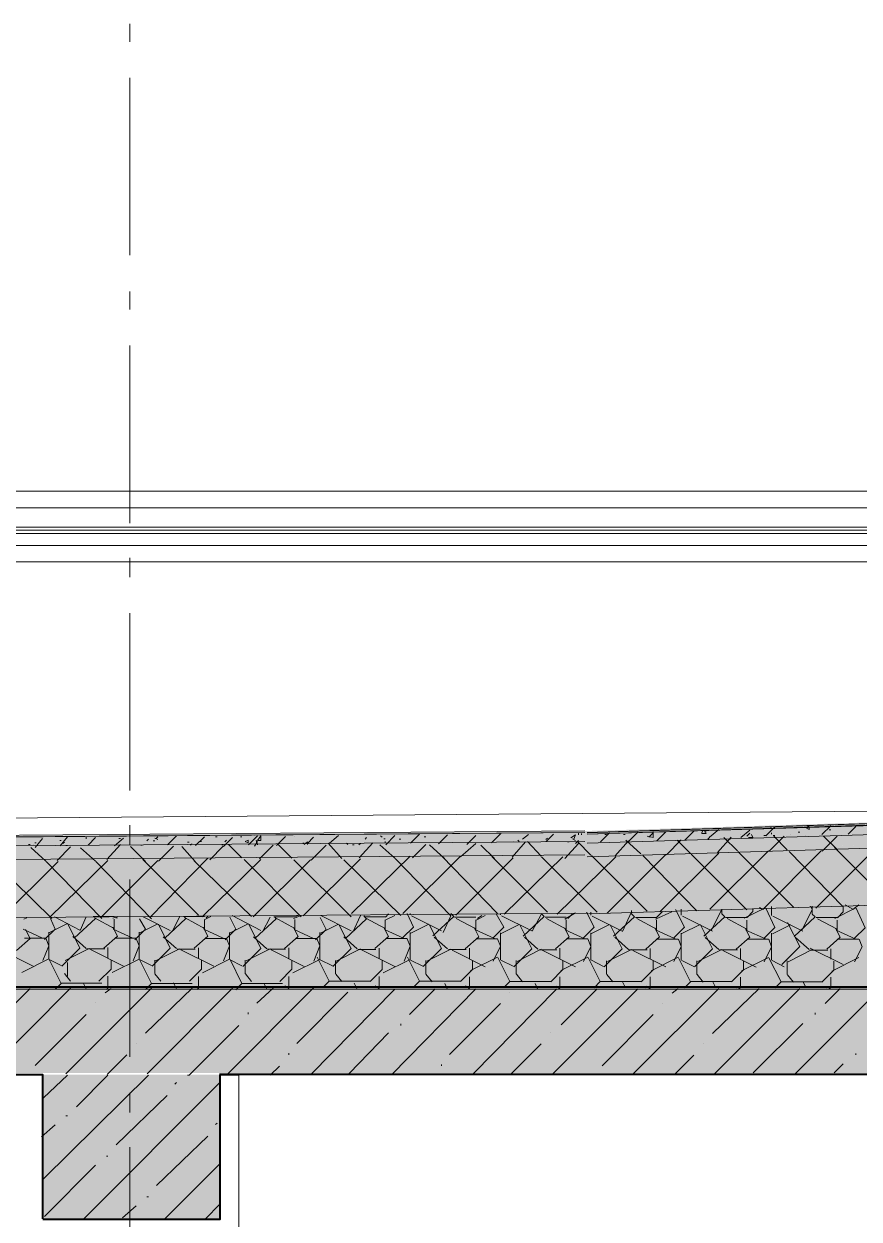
# Model space of a CAD drawing. Header units: millimetres. Extents: x -135211 to 49383, y -8033 to 228499.
# Drawn here: x -55198 to -52846, y 11131 to 14496 of the extents above; entities that cross this region are included whole.
import ezdxf

# ---------------------------------------------------------------- set-up
doc = ezdxf.new("R2010")
doc.units = ezdxf.units.MM
doc.layers.add('PDF _Геометрия', color=7, linetype='Continuous', true_color=0x1d1d1d)
doc.layers.add('PDF _Сплошная заливка', color=7, linetype='Continuous', true_color=0xffffff)

msp = doc.modelspace()

# ---------------------------------------------------------------- hatches: boundary and pattern name
at = {"layer": 'PDF _Сплошная заливка', "transparency": 33554559}
for points in [[(-51674, 12282.8), (-53473.5, 12228.2), (-53617.5, 12224), (-55217.6, 12211.3), (-55755.2, 12207.1), (-56821.9, 12198.6), (-57359.5, 12194.4), (-58426.2, 12185.9), (-58963.8, 12181.7), (-60030.6, 12173.2), (-60568.2, 12169), (-61634.9, 12160.5), (-62172.5, 12156.3), (-62236, 12152), (-62236, 12156.3), (-62997.9, 12198.6), (-63073.1, 12198.6), (-63073.1, 12173.2), (-62993.7, 12173.2), (-62316.4, 12139.3), (-62236, 12135.1), (-61943.9, 12130.9), (-61943.9, 12135.1), (-61385.1, 12139.3), (-58057.9, 12164.7), (-57499.2, 12169), (-53617.5, 12198.6), (-53473.5, 12202.8), (-51517.8, 12262.1), (-51378.2, 12262.1), (-51378.2, 12282.8)], [(-51664.3, 12257.7), (-53473.5, 12202.8), (-53617.5, 12198.6), (-54184.7, 12194.4), (-55327.6, 12185.9), (-55894.8, 12181.7), (-57609.2, 12169), (-58176.5, 12164.7), (-59890.9, 12152), (-60458.1, 12147.8), (-62172.5, 12135.1), (-62236, 12130.9), (-62236, 12135.1), (-62316.4, 12139.3), (-62993.7, 12173.2), (-63073.1, 12173.2), (-63073.1, 12135.1), (-62997.9, 12135.1), (-62236, 12092.8), (-61943.9, 12088.5), (-61943.9, 12092.8), (-54133.9, 12156.3), (-53617.5, 12160.5), (-53473.5, 12164.7), (-51517.8, 12224), (-51378.2, 12224), (-51378.2, 12257.7)], [(-51666.1, 12219.5), (-53473.5, 12164.7), (-53617.5, 12160.5), (-55217.6, 12147.8), (-55755.2, 12143.6), (-56821.9, 12135.1), (-57359.5, 12130.9), (-58426.2, 12122.4), (-58963.8, 12118.2), (-60030.6, 12109.7), (-60568.2, 12105.5), (-61634.9, 12097), (-62172.5, 12092.8), (-62236, 12088.5), (-62236, 12092.8), (-62997.9, 12135.1), (-63073.1, 12135.1), (-63073.1, 11974.2), (-62993.7, 11974.2), (-62739.7, 11961.5), (-62659.3, 11957.3), (-62320.6, 11940.4), (-62240.2, 11936.1), (-61943.9, 11931.9), (-61943.9, 11936.1), (-61385.1, 11940.4), (-59167, 11957.3), (-58608.2, 11961.5), (-56390.1, 11978.5), (-55831.3, 11982.7), (-53613.2, 11999.6), (-51517.8, 12063.1), (-51378.2, 12063.1), (-51378.2, 12219.5)], [(-51676.1, 12058.3), (-53613.2, 11999.6), (-54180.4, 11995.4), (-56466.3, 11978.5), (-57033.5, 11974.2), (-59319.4, 11957.3), (-59886.6, 11953.1), (-62172.5, 11936.1), (-62240.2, 11931.9), (-62240.2, 11936.1), (-62320.6, 11940.4), (-62659.3, 11957.3), (-62739.7, 11961.5), (-62993.7, 11974.2), (-63073.1, 11974.2), (-63073.1, 11783.8), (-51378.2, 11783.8), (-51378.2, 12058.3)]]:
    msp.add_hatch(color=256, dxfattribs=at).paths.add_polyline_path(points)
h = msp.add_hatch(color=256, dxfattribs=at)
h.paths.add_polyline_path([(-77648.6, 11783.8), (-77648.6, 11542.8), (-69245.9, 11542.8), (-69245.9, 11783.8)])
h.paths.add_polyline_path([(-50951, 11783.8), (-68898.8, 11783.8), (-68898.8, 11542.8), (-50951, 11542.8)])

# ---------------------------------------------------------------- linework, layer by layer
at = {"layer": 'PDF _Геометрия', "color": 7, "lineweight": 9}
for points in [[(-54899.3, 14445.9), (-54899.3, 14496.4)], [(-54899.3, 13844.9), (-54899.3, 14344.1)], [(-54899.3, 13692.1), (-54899.3, 13743.1)], [(-54899.3, 13091.1), (-54899.3, 13590.8)], [(-51144, 13180.9), (-68449.9, 13180.9)], [(-51144, 13134), (-68449.9, 13134)], [(-51144, 13079.2), (-68449.9, 13079.2)], [(-54899.3, 12938.8), (-54899.3, 12993.6)], [(-54899.3, 12337.8), (-54899.3, 12837)], [(-63073.1, 11779.2), (-51372.2, 11779.2), (-51372.2, 12058.3), (-51372.2, 12219.5), (-51372.2, 12257.7), (-51372.2, 12282.8), (-51372.2, 12287.3), (-51372.2, 12291.3), (-53611.9, 12219.5)], [(-63069.1, 12198.2), (-51380.9, 12291.6), (-53611.9, 12219.3)], [(-53618.3, 12224.7), (-61948.8, 12161.2)], [(-54899.3, 12185.1), (-54899.3, 12240.3)], [(-54899.3, 11588.4), (-54899.3, 12088)], [(-55145, 11538.3), (-55195.8, 11538.3)], [(-54592.2, 11536.7), (-54642.9, 11536.7)], [(-54899.3, 11431.8), (-54899.3, 11487)], [(-54899.3, 10835.1), (-54899.3, 11334.2)]]:
    msp.add_lwpolyline(points, dxfattribs=at)
for points in [[(-51144, 13070.6), (-68449.9, 13070.6)], [(-51144, 13062.1), (-68449.9, 13062.1)], [(-68449.9, 13028.3), (-51144, 13028.3)], [(-68449.9, 12981.5), (-51144, 12981.5)], [(-54592.2, 8789), (-54592.2, 7514.8), (-54592.2, 7438.6), (-54592.2, 6837.1), (-54592.2, 11536.7), (-54592.2, 10956.5), (-54592.2, 10139.4), (-54592.2, 10063.2)]]:
    msp.add_lwpolyline(points, close=True, dxfattribs=at)
at = {"layer": 'PDF _Геометрия', "color": 7, "lineweight": 20}
for points in [[(-51372.2, 12287.3), (-53611.9, 12215), (-51372.2, 12282.8)], [(-51372.2, 12257.7), (-53611.9, 12189.9)], [(-61948.8, 12152.9), (-53618.3, 12220.3), (-61948.8, 12156.8)], [(-51372.2, 12219.5), (-53611.9, 12151.7)], [(-53618.3, 12194.9), (-61944.9, 12131.4)], [(-53618.3, 12156.8), (-61944.9, 12089.4)], [(-51372.2, 12058.3), (-53607.3, 11990.6)], [(-53609.6, 11992.5), (-61940.5, 11929)]]:
    msp.add_lwpolyline(points, dxfattribs=at)
at = {"layer": 'PDF _Геометрия', "lineweight": 9}
for points in [[(-54108.6, 12190.3), (-54083.4, 12215.6)], [(-53880.5, 12190.7), (-53855.2, 12216)], [(-53727, 12194.1), (-53706.1, 12215.5)], [(-53706.1, 12215.5), (-53706.1, 12215.5)], [(-53635.9, 12213.3), (-53635.9, 12217.7)], [(-53627.1, 12213.1), (-53627.1, 12217.5)], [(-53573.5, 12193.3), (-53548.1, 12218.7)], [(-53494.6, 12195), (-53469.2, 12220.5)], [(-53442.4, 12209.8), (-53425.3, 12205.9), (-53425.3, 12222.5)], [(-53438, 12206.4), (-53425.3, 12219.1)], [(-53415.7, 12196.4), (-53390.2, 12221.9)], [(-53336.7, 12198.4), (-53311.2, 12223.9)], [(-53289.3, 12218.1), (-53284.9, 12226.4)], [(-53288.9, 12217.5), (-53276.1, 12217.5), (-53280.6, 12226.3)], [(-53280.6, 12221.9), (-53276.1, 12221.9)], [(-53266.6, 12207.1), (-53241, 12228.7)], [(-53179.6, 12215), (-53179.6, 12215)], [(-53179.6, 12215), (-53179.6, 12215)], [(-53178.8, 12205.8), (-53153.3, 12226.9)], [(-53161.7, 12209.2), (-53153.3, 12217.6)], [(-53108.7, 12210.8), (-53083.1, 12235.8)], [(-53096.3, 12232), (-53091.9, 12232)], [(-53091.9, 12219.2), (-53091.9, 12214.8)], [(-53017.3, 12221.2), (-53012.9, 12221.2)], [(-52995, 12233.3), (-52986.6, 12228.8), (-52986.6, 12233.3)], [(-52991, 12236.7), (-52986.6, 12236.7)], [(-52950.8, 12213.9), (-52925.2, 12239.1)], [(-52929.6, 12227.2), (-52925.2, 12227.2)], [(-52890.1, 12241.7), (-52890.1, 12241.7)], [(-52876.2, 12215.3), (-52855, 12236.5)], [(-55184.4, 12186.2), (-55180.1, 12186.2)], [(-55171.3, 12187.2), (-55171.3, 12187.2)], [(-55166.9, 12191), (-55162.6, 12191)], [(-55166.1, 12177.6), (-55145, 12203)], [(-55153.8, 12190.5), (-55153.8, 12190.5)], [(-55096.7, 12197.3), (-55092.4, 12197.3)], [(-55095.9, 12182.5), (-55074.8, 12207.9)], [(-55087.9, 12188.7), (-55083.6, 12193)], [(-55079.1, 12183.4), (-55074.8, 12183.4)], [(-55022.2, 12206.6), (-55022.2, 12202.3)], [(-55017, 12184.6), (-54995.9, 12205.7)], [(-54963.6, 12143.6), (-54925.7, 12185.9)], [(-54942.3, 12182.6), (-54916.9, 12203.7)], [(-54930, 12203.2), (-54925.7, 12203.2)], [(-54868.6, 12184.3), (-54864.2, 12184.3)], [(-54851, 12196.4), (-54846.7, 12200.8)], [(-54833.5, 12196.1), (-54829.1, 12196.1)], [(-54829.1, 12204.3), (-54829.1, 12204.3)], [(-54829, 12204.3), (-54820.4, 12200)], [(-54824.7, 12203.4), (-54820.4, 12207.7)], [(-54818.8, 12139.2), (-54776.5, 12181.6)], [(-54793.2, 12185), (-54767.7, 12210.5)], [(-54737, 12192.6), (-54732.6, 12192.6)], [(-54728.2, 12184), (-54723.9, 12187.8)], [(-54714.3, 12182.9), (-54688.8, 12207.9)], [(-54701.9, 12194.8), (-54697.5, 12194.8)], [(-54674.2, 12142.9), (-54636.1, 12181)], [(-54658, 12207.3), (-54653.7, 12207.3)], [(-54653.7, 12207.3), (-54653.7, 12207.3)], [(-54640.5, 12185.4), (-54636.1, 12185.4)], [(-54635.3, 12180.3), (-54609.8, 12205.9)], [(-54631.7, 12193.6), (-54627.3, 12198)], [(-54583.5, 12148.3), (-54621.6, 12186.4)], [(-54587.8, 12207.7), (-54583.5, 12207.7)], [(-54565.2, 12185.6), (-54539.6, 12210.7)], [(-54548.4, 12211), (-54548.4, 12211)], [(-54548.3, 12181.7), (-54539.6, 12194.7)], [(-54539.6, 12185.6), (-54543.9, 12198.1)], [(-54543.9, 12193.8), (-54539.6, 12193.8)], [(-54533.9, 12146.1), (-54495.7, 12184.2)], [(-54486.2, 12183.3), (-54460.6, 12208.4)], [(-54443.1, 12147.8), (-54481.3, 12186)], [(-54434.3, 12207.8), (-54434.3, 12207.8)], [(-54412.3, 12189.4), (-54408, 12189.4)], [(-54407.9, 12185.7), (-54399.2, 12193.9), (-54399.2, 12185.7)], [(-54398.6, 12189.3), (-54381.7, 12206.3)], [(-54388.7, 12141.6), (-54346.6, 12184.1)], [(-54302.7, 12147.1), (-54340.9, 12189.7)], [(-54336.6, 12190.1), (-54311.5, 12211.4)], [(-54289.5, 12190.1), (-54285.2, 12185.7)], [(-54272, 12185.1), (-54267.6, 12185.1)], [(-54254.4, 12184.9), (-54250.1, 12188.8)], [(-54253.2, 12148.3), (-54215, 12190.5)], [(-54236.9, 12201.2), (-54232.5, 12205.6)], [(-54153.5, 12147.6), (-54195.7, 12185.4)], [(-54193, 12210.9), (-54188.6, 12207)], [(-54184.2, 12202.3), (-54179.9, 12202.3)], [(-54179.9, 12190.7), (-54179.9, 12194.6)], [(-54178.8, 12185.4), (-54153.5, 12211.1)], [(-54140.4, 12201.3), (-54136, 12201.3)], [(-54103.7, 12148.5), (-54065.8, 12186.4)], [(-54070.2, 12207.7), (-54065.8, 12207.7)], [(-54013.2, 12146.8), (-54055.4, 12184.7)], [(-54029.7, 12188.3), (-54004.4, 12213.6)], [(-53967.7, 12151.4), (-53925.4, 12189.3)], [(-53950.7, 12185.9), (-53925.4, 12211.2)], [(-53872.8, 12146.4), (-53910.7, 12184.4)], [(-53823, 12150.8), (-53785, 12193.2)], [(-53820.1, 12194.1), (-53820.1, 12194.1)], [(-53807, 12198.5), (-53802.6, 12194.1)], [(-53793.3, 12201.2), (-53776.3, 12213.9)], [(-53741.2, 12153), (-53779.2, 12195)], [(-53728, 12199.9), (-53723.6, 12203.8)], [(-53674, 12146.5), (-53635.9, 12188.9)], [(-53666.6, 12194), (-53662.2, 12194)], [(-53657.3, 12205.2), (-53644.6, 12213.5), (-53649, 12200.9)], [(-53652.9, 12201.8), (-53644.6, 12197.4)], [(-53644.2, 12188.9), (-53635.9, 12197.2)], [(-53600.8, 12156.4), (-53638.9, 12194.5)], [(-53561.3, 12214.5), (-53556.9, 12214.5)], [(-53533.6, 12153.5), (-53495.5, 12196.1)], [(-53508.7, 12213.8), (-53504.3, 12213.8)], [(-53460.4, 12160.1), (-53503, 12198.3)], [(-53388.5, 12156.9), (-53346.3, 12199)], [(-53320, 12160.4), (-53358.2, 12198.6)], [(-53271.8, 12201.1), (-53267.4, 12205.5)], [(-53244.2, 12163.8), (-53205.9, 12206.6)], [(-53188.4, 12168), (-53226.7, 12205.8)], [(-53157.3, 12205.7), (-53144.5, 12205.7), (-53149, 12214)], [(-53113.9, 12211.1), (-53109.4, 12211.1)], [(-53099.1, 12167.7), (-53056.8, 12209.9)], [(-53087.5, 12211.2), (-53083.1, 12211.2)], [(-53048, 12171.5), (-53085.9, 12209.3)], [(-53039.2, 12214.2), (-53039.2, 12214.2)], [(-52995.4, 12211.2), (-52995.4, 12211.2)], [(-52950, 12167.5), (-52907.6, 12209.8)], [(-52907.6, 12171.9), (-52945.6, 12209.8)], [(-55136.2, 12139.3), (-55178.4, 12177.6)], [(-55103.9, 12140.8), (-55066, 12179.1)], [(-54995.9, 12139), (-55038.1, 12176.9)], [(-54855.5, 12138.2), (-54897.8, 12180.5)], [(-54840.9, 11982.5), (-54680, 12147.8)], [(-54715.1, 12137.8), (-54753.1, 12180.2)], [(-54274.7, 11992.3), (-54109.7, 12152.9)], [(-54130.2, 11991.8), (-53969.3, 12152.2)], [(-53864, 11991.9), (-54020.7, 12153)], [(-53980.9, 11987.1), (-53820.1, 12148.3)], [(-53723.6, 11995.6), (-53880.1, 12152.1)], [(-53844.7, 11990.4), (-53679.7, 12151)], [(-53583.2, 11995.2), (-53740, 12151.6)], [(-53695.8, 11990), (-53530.6, 12151.3)], [(-53442.8, 11998.8), (-53599.4, 12155.4)], [(-53555.2, 11993.2), (-53390.2, 12158.2)], [(-53302.5, 11999.3), (-53454.9, 12155.6)], [(-53406.4, 11996.6), (-53241, 12161.5)], [(-53162.1, 12002.6), (-53318.7, 12159.3)], [(-53265.8, 12003.6), (-53100.7, 12168.7)], [(-53030.5, 12009.9), (-53186.9, 12166.8)], [(-53116.4, 12003.5), (-52951.5, 12168.9)], [(-52890.1, 12010.6), (-53042.3, 12166.8)], [(-52967.6, 12007.2), (-52802.3, 12172)], [(-52758.5, 12021.2), (-52914.9, 12177.6)], [(-55118.7, 11977.8), (-55279.7, 12134.5)], [(-55262.1, 11977.3), (-55101.1, 12138.3)], [(-54978.3, 11977.4), (-55134.8, 12138.1)], [(-55125.9, 11980.3), (-54960.8, 12141.1)], [(-54837.9, 11976.8), (-54994.7, 12137.9)], [(-54981.5, 11979.7), (-54820.4, 12140.9)], [(-54706.3, 11987.6), (-54862.8, 12144.2)], [(-54557.1, 11983.6), (-54717.8, 12140)], [(-54695.9, 11982.9), (-54530.8, 12143.7)], [(-54416.8, 11982.9), (-54577.7, 12143.8)], [(-54551.5, 11982.2), (-54390.4, 12142.8)], [(-54276.4, 11982.5), (-54437.1, 12143.3)], [(-54410.9, 11984.9), (-54250.1, 12145.7)], [(-54136, 11985.9), (-54297.1, 12142.6)], [(-54017, 11938.7), (-53995.6, 11985.4), (-54152.1, 12146.3)], [(-52906.8, 11980.1), (-52890.1, 11996.8), (-52890.1, 12013.6)], [(-52863.8, 12003.9), (-52885, 12016.2)], [(-52863, 12003.2), (-52846.2, 12016.1)], [(-55197.5, 11975.6), (-55188.9, 11979.9)], [(-55039.7, 11944.7), (-55111.7, 11982.6)], [(-55039, 11944.2), (-55022.2, 11982.1)], [(-55002.3, 11983.2), (-54943.2, 11983.2)], [(-54943.2, 11950), (-54998.4, 11979.8)], [(-54946.9, 11978.9), (-54934.4, 11983.2)], [(-54938.8, 11979.8), (-54934.4, 11979.8)], [(-54785.3, 11944.3), (-54861.3, 11982.3)], [(-54800.6, 11922.4), (-54741.4, 11977.8), (-54745.7, 11981.6)], [(-54780.1, 11940.1), (-54759, 11982.5)], [(-54748, 11983), (-54688.8, 11983)], [(-54688.8, 11949.7), (-54743.7, 11979.6)], [(-54688.1, 11974.9), (-54671.2, 11983.1)], [(-54684.3, 11979.2), (-54680, 11983.5)], [(-54630.4, 11917.6), (-54601, 11947.5), (-54617.9, 11981.3)], [(-54530.8, 11943.9), (-54611.4, 11986.3)], [(-54546.4, 11922.1), (-54487, 11977.2), (-54491.3, 11981.5)], [(-54525.8, 11939.8), (-54504.5, 11981.8)], [(-54493.8, 11982.6), (-54434.3, 11982.6)], [(-54434.3, 11949.8), (-54489.4, 11979.3)], [(-54438, 11978), (-54416.8, 11986.2)], [(-54434.2, 11982.3), (-54425.5, 11986.6)], [(-54376.1, 11917.6), (-54346.6, 11947.1), (-54363.5, 11980.9)], [(-54276.4, 11943.3), (-54361.1, 11985.9)], [(-54291.6, 11921.7), (-54232.5, 11976.9), (-54240.7, 11985.2)], [(-54271.4, 11939.3), (-54250.1, 11985.8)], [(-54239, 11982.2), (-54179.9, 11982.2)], [(-54179.3, 11981.9), (-54171.1, 11990.6)], [(-54178.8, 11974), (-54153.5, 11986.6)], [(-54130.5, 11924), (-54100.9, 11953.6), (-54117.9, 11991.9)], [(-54109.7, 11987.9), (-54109.7, 11992.3)], [(-54021.9, 11943), (-54106.5, 11985.3)], [(-54046.1, 11928.7), (-53986.8, 11983.6), (-53995.1, 11991.9)], [(-53986.8, 11985.1), (-53986.8, 11985.1)], [(-53984.8, 11981.6), (-53925.4, 11981.6)], [(-53924.4, 11973.5), (-53899.1, 11986.2)], [(-53920.5, 11978.2), (-53907.9, 11986.4)], [(-53876.2, 11923.7), (-53846.5, 11953.4), (-53867.4, 11991.3)], [(-53855.2, 11987.7), (-53855.2, 11991.6)], [(-53767.5, 11942.7), (-53852.3, 11985.1)], [(-53791.9, 11928), (-53732.4, 11983.1), (-53740.7, 11991.9)], [(-53766.5, 11941.9), (-53741.2, 11988.7)], [(-53741.2, 11992.1), (-53741.2, 11992.1)], [(-53730, 11981.4), (-53671, 11981.4)], [(-53674.4, 11976.3), (-53644.6, 11993.4)], [(-53666.1, 11977.5), (-53653.4, 11990.2)], [(-53621.8, 11923.2), (-53592, 11953), (-53613, 11995.5)], [(-53600.8, 11987.4), (-53600.8, 11995.7)], [(-53513, 11942.2), (-53597.6, 11984.7)], [(-53537.1, 11927.7), (-53477.9, 11982.9), (-53486.3, 11991.2)], [(-53512.2, 11941.6), (-53486.7, 11996.8)], [(-53486.7, 11991.4), (-53486.7, 12000.2)], [(-53475.8, 11981), (-53416.5, 11981)], [(-53419.2, 11975.7), (-53372.7, 11996.8)], [(-53416.1, 11980.7), (-53399, 11997.8)], [(-53399, 11997.8), (-53399, 11997.8)], [(-53367, 11923), (-53337.6, 11952.9), (-53363, 12003.4)], [(-53346.3, 11986.9), (-53346.3, 12003.6)], [(-53258.6, 11942), (-53343.4, 11984.2)], [(-53282.9, 11927.6), (-53223.5, 11982.6), (-53231.8, 11990.9)], [(-53232.3, 11991.1), (-53232.3, 12003.8), (-53261.7, 11944.5)], [(-53232.3, 12003.8), (-53232.3, 12003.8)], [(-53221.5, 11981), (-53162.1, 11981)], [(-53168.9, 11978.7), (-53109.4, 12008.1), (-53117.8, 12003.7)], [(-53161.2, 11980.2), (-53144.5, 11997.4), (-53144.5, 12005.8)], [(-53118.2, 12003.9), (-53126.6, 12008.3)], [(-53112.6, 11922.7), (-53083.1, 11952.2), (-53108.7, 12007.2)], [(-53091.9, 11986.2), (-53091.9, 12011.8)], [(-53004.1, 11941.7), (-53088.8, 11984)], [(-53028.1, 11926.9), (-52969, 11982), (-52977.4, 11990.4)], [(-53007.4, 11944.2), (-52977.8, 12003.3), (-52982.3, 12012.2)], [(-52977.8, 11991), (-52977.8, 12012.2)], [(-52966.7, 11980.3), (-52907.6, 11980.3)], [(-52914.1, 11978.2), (-52855, 12007.8)], [(-52858.3, 11922.2), (-52828.7, 11951.8), (-52854.3, 12007)], [(-55218.4, 11887.5), (-55180.1, 11921), (-55193, 11946.9)], [(-55145, 11922.8), (-55200.1, 11948.2)], [(-55139.6, 11918.4), (-55109.9, 11948.1), (-55122.9, 11977.8)], [(-55125.6, 11938), (-55074.8, 11963.4)], [(-55090.6, 11843.5), (-55039.7, 11894.3), (-55073.8, 11962.4)], [(-55055.4, 11923.1), (-54995.9, 11977.8)], [(-54995.9, 11977.8), (-54995.9, 11977.8)], [(-54972.4, 11894.4), (-54934.4, 11928), (-54946.9, 11953.4)], [(-54890.6, 11922.8), (-54945.8, 11947.8)], [(-54943.2, 11946.2), (-54943.2, 11975.5)], [(-54885.3, 11918.1), (-54855.5, 11947.9), (-54872.3, 11977.2)], [(-54871.3, 11937.4), (-54820.4, 11962.9)], [(-54836.3, 11843.3), (-54785.3, 11894.3), (-54819, 11962.1)], [(-54718, 11893.9), (-54680, 11927.6), (-54692.5, 11953.2)], [(-54636.1, 11922.2), (-54691.1, 11947.7)], [(-54688.8, 11945.9), (-54688.8, 11975.2)], [(-54616.6, 11937.2), (-54565.9, 11962.3)], [(-54581.5, 11843), (-54530.8, 11893.7), (-54564.6, 11961.7)], [(-54463.7, 11893.3), (-54425.5, 11927.2), (-54438.1, 11952.8)], [(-54381.7, 11921.9), (-54436.8, 11947.1)], [(-54434.3, 11945.4), (-54434.3, 11974.9)], [(-54362.3, 11936.9), (-54311.5, 11962.1)], [(-54327.2, 11842.5), (-54276.4, 11893.4), (-54310.3, 11961.2)], [(-54179.9, 11949.2), (-54235.1, 11978.8)], [(-54209.4, 11893.1), (-54171.1, 11927.1), (-54183.7, 11952.3)], [(-54127.2, 11921.6), (-54182, 11946.8)], [(-54179.9, 11944.9), (-54179.9, 11974.4)], [(-54108, 11936.5), (-54057, 11961.8)], [(-54072.9, 11842.5), (-54021.9, 11893), (-54055.9, 11961)], [(-53925.4, 11949.1), (-53980.4, 11978.2)], [(-53954.6, 11892.8), (-53916.6, 11926.4), (-53929.3, 11952.2)], [(-53872.8, 11921.1), (-53927.8, 11946.4)], [(-53925.4, 11944.7), (-53925.4, 11974.3)], [(-53853.2, 11935.9), (-53802.6, 11961.3)], [(-53818.2, 11841.8), (-53767.5, 11892.5), (-53801.1, 11960.2)], [(-53671, 11948.2), (-53726.1, 11978)], [(-53700.3, 11892.4), (-53662.2, 11926), (-53674.9, 11951.4)], [(-53618.3, 11920.9), (-53673.5, 11946.3)], [(-53671, 11944.3), (-53671, 11973.6)], [(-53599, 11935.7), (-53548.1, 11961.1)], [(-53563.9, 11841.5), (-53513, 11892.3), (-53546.8, 11960.3)], [(-53416.5, 11948.2), (-53471.4, 11977.6)], [(-53445.9, 11891.8), (-53407.8, 11926), (-53420.5, 11951.5)], [(-53363.9, 11920.2), (-53418.7, 11945.6)], [(-53416.5, 11943.8), (-53416.5, 11973.7)], [(-53344.7, 11935.3), (-53293.7, 11960.8)], [(-53309.6, 11841.5), (-53258.6, 11892), (-53292.4, 11959.7)], [(-53162.1, 11947.6), (-53217.1, 11977.6)], [(-53191.6, 11891.5), (-53153.3, 11925.4), (-53166.1, 11950.9)], [(-53162.1, 11943.7), (-53162.1, 11973.1)], [(-53089.9, 11934.8), (-53039.2, 11960.4)], [(-53063.6, 11847.8), (-53012.9, 11898.5), (-53046.9, 11966.4)], [(-52907.6, 11947.3), (-52962.8, 11976.8)], [(-52936.8, 11891.5), (-52898.9, 11925), (-52911.7, 11950.6)], [(-52907.6, 11943.3), (-52907.6, 11972.9)], [(-55195.6, 11922.8), (-55136.2, 11922.8)], [(-55144.2, 11859.1), (-55127.5, 11901.2), (-55136.1, 11922.3)], [(-55127.5, 11863.4), (-55127.5, 11939.5)], [(-55022.2, 11893.4), (-55060.1, 11927)], [(-54940.9, 11922.3), (-54881.8, 11922.3)], [(-54889.8, 11858.4), (-54873, 11900.7), (-54881.7, 11921.9)], [(-54873, 11862.8), (-54873, 11939.2)], [(-54767.7, 11892.9), (-54805.7, 11926.6)], [(-54686.6, 11921.7), (-54627.3, 11921.7)], [(-54635.4, 11858.2), (-54618.6, 11900.6), (-54627.2, 11921.8)], [(-54618.6, 11862.5), (-54618.6, 11938.7)], [(-54513.3, 11892.4), (-54551.4, 11926.2)], [(-54432.4, 11921.6), (-54372.9, 11921.6)], [(-54381.1, 11857.8), (-54364.1, 11900.4), (-54372.8, 11921.2)], [(-54364.1, 11862.2), (-54364.1, 11938.1)], [(-54258.8, 11892.2), (-54297.1, 11926.1)], [(-54177.6, 11921.2), (-54118.4, 11921.2)], [(-54126.7, 11857.4), (-54109.7, 11899.6), (-54117.9, 11920.9)], [(-54109.7, 11861.7), (-54109.7, 11937.9)], [(-54004.4, 11891.9), (-54042.3, 11925.4)], [(-53923.4, 11920.8), (-53864, 11920.8)], [(-53876.2, 11857.2), (-53855.2, 11899.6), (-53863.5, 11920.5)], [(-53855.2, 11861.1), (-53855.2, 11937.6)], [(-53749.9, 11891.5), (-53788, 11925.1)], [(-53668.6, 11920.7), (-53609.6, 11920.7)], [(-53621.8, 11857), (-53600.8, 11899), (-53609.1, 11920.5)], [(-53600.8, 11860.9), (-53600.8, 11937.1)], [(-53495.5, 11890.9), (-53533.6, 11925.1)], [(-53414.4, 11920), (-53355.1, 11920)], [(-53367.4, 11856.6), (-53346.3, 11898.7), (-53354.7, 11919.8)], [(-53346.3, 11860.5), (-53346.3, 11936.9)], [(-53241, 11890.7), (-53279.3, 11924.5)], [(-53109.4, 11920.2), (-53164.5, 11945.2)], [(-53160.1, 11919.5), (-53100.7, 11919.5)], [(-53113, 11856), (-53091.9, 11898.3), (-53100.2, 11919.4)], [(-53091.9, 11860.4), (-53091.9, 11936.6)], [(-52986.6, 11890.2), (-53024.5, 11924.2)], [(-52855, 11919.5), (-52910.2, 11945.2)], [(-52905.4, 11919.4), (-52846.2, 11919.4)], [(-52858.6, 11855.7), (-52837.4, 11898.1), (-52845.8, 11919.3)], [(-55171.3, 11843.9), (-55264.7, 11890.8)], [(-55081, 11859.3), (-55013.4, 11892.9)], [(-55020.4, 11891.9), (-54969.5, 11891.9)], [(-54916.9, 11843.5), (-55010.1, 11890.1)], [(-54960.8, 11866), (-54960.8, 11895.8)], [(-54826.8, 11858.8), (-54759, 11892.5)], [(-54765.6, 11891.3), (-54715.1, 11891.3)], [(-54662.4, 11843.4), (-54755.4, 11889.7)], [(-54706.3, 11865.8), (-54706.3, 11895.2)], [(-54572.1, 11858.2), (-54504.5, 11892.5)], [(-54511.4, 11891), (-54460.6, 11891)], [(-54408, 11842.8), (-54501.3, 11889.7)], [(-54451.9, 11865.5), (-54451.9, 11895)], [(-54317.9, 11857.9), (-54250.1, 11891.9)], [(-54257.1, 11890.6), (-54206.2, 11890.6)], [(-54153.5, 11842.5), (-54246.7, 11889.1)], [(-54197.4, 11865.1), (-54197.4, 11894.6)], [(-54063.2, 11857.6), (-53995.6, 11891.6)], [(-54002.3, 11890.1), (-53951.7, 11890.1)], [(-53899.1, 11842.1), (-53992, 11888.8)], [(-53943, 11864.5), (-53943, 11894.2)], [(-53808.9, 11857.1), (-53741.2, 11891.2)], [(-53748, 11889.9), (-53697.3, 11889.9)], [(-53644.6, 11842.1), (-53737.9, 11888.5)], [(-53688.5, 11864.3), (-53688.5, 11894.1)], [(-53554.2, 11856.9), (-53486.7, 11890.7)], [(-53493.7, 11889.6), (-53442.8, 11889.6)], [(-53390.2, 11841.4), (-53483.2, 11887.9)], [(-53434.1, 11864), (-53434.1, 11893.3)], [(-53300, 11856.6), (-53232.3, 11890.5)], [(-53239, 11889.2), (-53188.4, 11889.2)], [(-53135.8, 11841), (-53229.1, 11887.7)], [(-53179.6, 11863.5), (-53179.6, 11893.4)], [(-53045.7, 11856.1), (-52977.8, 11890.1)], [(-52984.7, 11889), (-52934, 11889)], [(-52890.1, 11848), (-52983.2, 11894.3)], [(-52925.2, 11863.3), (-52925.2, 11892.8)], [(-55203.6, 11826), (-55127.5, 11863.9)], [(-55109.1, 11778.5), (-55092.4, 11795.2), (-55126.4, 11862.8)], [(-55092.4, 11845.1), (-55126.4, 11862.3)], [(-55074.8, 11815.8), (-55074.8, 11854.1)], [(-54986.1, 11801.7), (-54952, 11835.3), (-54952, 11860.7)], [(-54949.4, 11825.3), (-54873, 11863.7)], [(-54854.7, 11777.7), (-54837.9, 11795), (-54871.6, 11862.4)], [(-54837.9, 11845), (-54871.6, 11861.9)], [(-54829.1, 11822.5), (-54829.1, 11860.9)], [(-54731.3, 11801.3), (-54697.5, 11835), (-54697.5, 11860.6)], [(-54694.7, 11824.9), (-54618.6, 11863)], [(-54600.4, 11777.4), (-54583.5, 11794.3), (-54617.2, 11862.3)], [(-54583.5, 11844.5), (-54617.2, 11861.3)], [(-54574.7, 11822.3), (-54574.7, 11860.4)], [(-54476.9, 11800.8), (-54443.1, 11834.7), (-54443.1, 11860.3)], [(-54440.5, 11824.9), (-54364.1, 11862.7)], [(-54354.7, 11784.1), (-54337.8, 11801.1), (-54371.7, 11868.8)], [(-54329, 11844.2), (-54362.9, 11861.2)], [(-54320.3, 11822.1), (-54320.3, 11859.8)], [(-54222.6, 11800.3), (-54188.6, 11834.2), (-54188.6, 11859.9)], [(-54185.9, 11824.4), (-54109.7, 11862.7)], [(-54100.3, 11784), (-54083.4, 11801), (-54117.3, 11868.5)], [(-54074.6, 11843.9), (-54108.6, 11860.9)], [(-54065.8, 11821.7), (-54065.8, 11859.6)], [(-53968.2, 11800), (-53934.2, 11834.1), (-53934.2, 11859.4)], [(-53940.4, 11831.2), (-53864, 11869.2)], [(-53845.9, 11783.8), (-53828.9, 11800.4), (-53863, 11868.1)], [(-53820.1, 11843.5), (-53854.2, 11860.5)], [(-53811.4, 11821.3), (-53811.4, 11859.3)], [(-53713.4, 11799.7), (-53679.7, 11833.8), (-53679.7, 11859.2)], [(-53685.7, 11830.9), (-53609.6, 11868.9)], [(-53591.6, 11783), (-53574.5, 11800.1), (-53608.2, 11868)], [(-53565.7, 11842.9), (-53599.4, 11860)], [(-53556.9, 11820.6), (-53556.9, 11858.7)], [(-53459.1, 11799.2), (-53425.3, 11833.4), (-53425.3, 11858.4)], [(-53431.5, 11830.3), (-53355.1, 11868.5)], [(-53337.2, 11783), (-53320, 11799.6), (-53353.8, 11867.3)], [(-53311.2, 11842.6), (-53345.1, 11859.7)], [(-53302.5, 11820.3), (-53302.5, 11858.6)], [(-53204.7, 11799), (-53170.9, 11832.9), (-53170.9, 11858.4)], [(-53176.8, 11830.1), (-53100.7, 11867.9)], [(-53082.3, 11782.3), (-53065.6, 11799.5), (-53099.5, 11867.4)], [(-53056.8, 11842.1), (-53090.7, 11859.3)], [(-53048, 11819.9), (-53048, 11858.2)], [(-52950.4, 11798.6), (-52916.4, 11832.6), (-52916.4, 11857.7)], [(-52922.6, 11829.7), (-52846.2, 11867.7)], [(-55066, 11801.4), (-55082.8, 11822.5)], [(-54960.8, 11785.8), (-54960.8, 11815.1)], [(-54811.6, 11800.9), (-54828.4, 11822)], [(-54706.3, 11785.4), (-54706.3, 11814.8)], [(-54557.1, 11800.8), (-54574, 11822)], [(-54451.9, 11784.8), (-54451.9, 11814.8)], [(-54302.7, 11800.1), (-54319.6, 11821.4)], [(-54197.4, 11784.6), (-54197.4, 11814.2)], [(-54048.3, 11799.7), (-54065.3, 11821.1)], [(-53943, 11784.3), (-53943, 11814)], [(-53793.8, 11799.8), (-53810.9, 11820.7)], [(-53688.5, 11783.8), (-53688.5, 11813.6)], [(-53539.4, 11799.1), (-53556.5, 11820.2)], [(-53434.1, 11783.7), (-53434.1, 11813.1)], [(-53284.9, 11798.9), (-53302.1, 11819.9)], [(-53179.6, 11782.9), (-53179.6, 11812.9)], [(-53030.5, 11798.4), (-53047.2, 11819.6)], [(-52925.2, 11783), (-52925.2, 11812.5)], [(-55307.2, 11539.6), (-55066, 11781.2)], [(-55281.6, 11679.3), (-55180.1, 11780.8)], [(-55092.5, 11795.5), (-54978.3, 11795.5)], [(-55079.3, 11540.2), (-54837.9, 11781.6)], [(-55022.2, 11779.7), (-55030.8, 11796.5)], [(-54968.8, 11768.6), (-54952, 11781)], [(-54960.8, 11781.5), (-54965.1, 11785.8)], [(-54965.1, 11778.2), (-54960.8, 11782)], [(-54855.3, 11654.8), (-54723.9, 11781.4)], [(-54850.9, 11540.5), (-54609.8, 11781.6)], [(-54838, 11794.9), (-54723.9, 11794.9)], [(-54767.7, 11779.4), (-54776.4, 11796.2)], [(-54706.3, 11781), (-54710.6, 11785.4)], [(-54710.6, 11777.7), (-54706.3, 11782)], [(-54623, 11540.8), (-54381.7, 11782.2)], [(-54583.9, 11794.8), (-54469.4, 11794.8)], [(-54542.1, 11739.5), (-54495.7, 11782)], [(-54513.3, 11778.9), (-54522, 11795.8)], [(-54465, 11784.2), (-54460.6, 11788.6)], [(-54451.9, 11780.9), (-54456.2, 11784.8)], [(-54390.7, 11537.9), (-54153.5, 11779)], [(-54338.1, 11801.7), (-54223.7, 11801.7)], [(-54258.8, 11778.9), (-54267.1, 11795.8)], [(-54210.6, 11784), (-54206.2, 11788.4)], [(-54197.4, 11780.2), (-54201.8, 11784.6)], [(-54162.3, 11538), (-53925.4, 11779.3)], [(-54111.4, 11707.1), (-54039.5, 11779.5)], [(-54083.5, 11801.3), (-53969.3, 11801.3)], [(-54004.4, 11778.2), (-54012.6, 11795.2)], [(-53956.1, 11783.6), (-53951.7, 11788)], [(-53943, 11779.9), (-53947.3, 11784.3)], [(-53934.4, 11538.7), (-53697.3, 11779.7)], [(-53829, 11800.7), (-53714.8, 11800.7)], [(-53749.9, 11777.9), (-53758.2, 11795)], [(-53710.3, 11539), (-53469.2, 11780.2)], [(-53701.7, 11783.1), (-53697.3, 11787.5)], [(-53688.5, 11779.4), (-53692.9, 11783.8)], [(-53684.8, 11678.2), (-53583.2, 11779.8)], [(-53574.9, 11800.5), (-53460.4, 11800.5)], [(-53504.3, 11784.5), (-53512.6, 11801.6)], [(-53482.4, 11539.4), (-53241, 11780.8)], [(-53447.3, 11783), (-53442.8, 11787.4)], [(-53434.1, 11779.3), (-53438.5, 11783.7)], [(-53372.3, 11767.6), (-53355.1, 11780.3)], [(-53320.3, 11800.2), (-53205.9, 11800.2)], [(-53249.8, 11784.4), (-53258.2, 11801.1)], [(-53258.2, 11653.7), (-53127, 11780.9)], [(-53254, 11539.8), (-53012.9, 11780.9)], [(-53192.8, 11782.6), (-53188.4, 11786.6)], [(-53179.6, 11779), (-53184, 11782.9)], [(-53065.7, 11799.6), (-52951.5, 11799.6)], [(-53026.1, 11540.3), (-52784.8, 11781.6)], [(-52995.4, 11784.1), (-53003.7, 11800.8)], [(-52941.2, 11738.8), (-52898.9, 11781.1)], [(-52938.4, 11782.1), (-52934, 11786.6)], [(-52925.2, 11778.5), (-52929.6, 11783)], [(-54429, 11626), (-54285.2, 11770.3)], [(-53828.9, 11770.7), (-53828.9, 11770.7)], [(-54995.9, 11740.3), (-54995.9, 11740.3)], [(-54565.9, 11708.5), (-54565.9, 11712.9)], [(-53999.3, 11594.8), (-53855.2, 11738.5)], [(-53399, 11739.3), (-53399, 11739.3)], [(-52969, 11707.8), (-52969, 11712.3)], [(-55166.1, 11563.8), (-55022.2, 11707.7)], [(-54136, 11676.9), (-54136, 11681.3)], [(-53569.2, 11563.2), (-53425.3, 11707.1)], [(-53143.9, 11543.1), (-53004.1, 11682.4)], [(-54732.1, 11536.7), (-54592.2, 11676.1)], [(-54281.2, 11541.6), (-54171.1, 11656)], [(-53714.8, 11656.9), (-53714.8, 11656.9)], [(-54881.8, 11625.8), (-54881.8, 11625.8)], [(-53826, 11539.7), (-53741.2, 11624.5)], [(-53284.9, 11625.3), (-53284.9, 11625.3)], [(-54963.4, 11538.4), (-54908.1, 11593.7)], [(-54451.9, 11594.4), (-54451.9, 11598.8)], [(-53366.1, 11537.7), (-53311.2, 11593.1)], [(-52855, 11593.7), (-52855, 11598.1)], [(-54503.8, 11536.8), (-54478.2, 11561.9)], [(-54021.9, 11562.7), (-54021.9, 11567)], [(-52915.7, 11543), (-52890.1, 11568.6)], [(-55142.8, 11244.6), (-54846.7, 11536.9)], [(-55142.4, 11473.1), (-55074.8, 11536.3)], [(-55049.6, 11447.9), (-54960.8, 11536.7)], [(-55030, 11131.6), (-54644.9, 11516.7)], [(-54772.1, 11511.8), (-54767.7, 11516.1)], [(-54737, 11536.8), (-54732.6, 11536.8)], [(-54937.9, 11340.1), (-54794, 11479.6)], [(-55079.1, 11422.2), (-55074.8, 11422.2)], [(-55148.2, 11363.1), (-55109.9, 11397.1)], [(-54658, 11397.7), (-54653.7, 11402)], [(-54824, 11225.7), (-54680, 11365.4)], [(-54965.1, 11308.2), (-54960.8, 11308.2)], [(-55139.8, 11139.1), (-54995.9, 11283)], [(-54801.5, 11131.6), (-54644.9, 11288.3)], [(-54851, 11194.1), (-54846.7, 11194.1)], [(-54687.3, 11131.6), (-54644.9, 11174.1)], [(-54919.8, 11135.2), (-54881.8, 11168.9)]]:
    msp.add_lwpolyline(points, dxfattribs=at)
for points in [[(-54565.9, 12198.7), (-54565.9, 12190.5), (-54574.6, 12194.4)], [(-54530.8, 12210.3), (-54530.8, 12197.7), (-54539.5, 12197.7)]]:
    msp.add_lwpolyline(points, close=True, dxfattribs=at)
at = {"layer": 'PDF _Геометрия', "color": 7, "lineweight": 40}
for points in [[(-51200.8, 11136.5), (-50951, 11136.5), (-50951, 11542.8), (-50951, 11784), (-68899.1, 11784)], [(-58294.8, 11538.3), (-55145, 11538.3), (-55145, 11132.1)], [(-55144.2, 11131.6), (-54644.9, 11131.6), (-54644.9, 11538)], [(-54646.7, 11539.7), (-51196.7, 11539.7), (-51196.7, 11133.2)]]:
    msp.add_lwpolyline(points, dxfattribs=at)
at = {"layer": 'PDF _Сплошная заливка', "lineweight": 5, "transparency": 33554559}
msp.add_solid([(-55144.2, 11538), (-54644.9, 11538), (-55144.2, 11131.6), (-54644.9, 11131.6)], dxfattribs=at)

doc.saveas('drawing.dxf')
